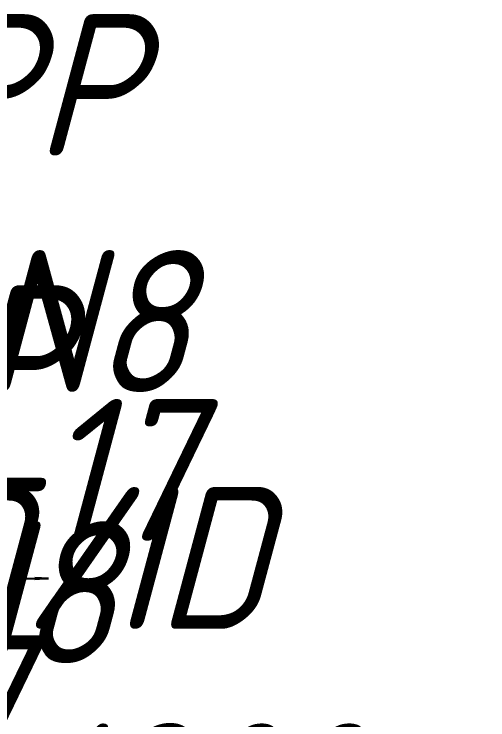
# Model space of a CAD drawing. Header units: millimetres. Extents: x 41097286 to 43803126, y 21258419 to 22595975.
# Drawn here: x 42611160 to 42615336, y 21651161 to 21657381 of the extents above; entities that cross this region are included whole.
import ezdxf

# ---------------------------------------------------------------- set-up
doc = ezdxf.new("R2010")
doc.units = ezdxf.units.MM
doc.styles.add('note', font='isocpeur.ttf', dxfattribs={"width": 0.9, "oblique": 15})

msp = doc.modelspace()

# ---------------------------------------------------------------- hatches: boundary and pattern name
h = msp.add_hatch()
h.set_pattern_fill('ANSI31', color=256, scale=0.053333)
h.set_pattern_definition([(45, (42539990.891769, 21402972.116702), (-0.00471404520791, 0.00471404520791), [])])
h.paths.add_polyline_path([(42611462.52, 21652405.664), (42611342.224, 21652405.664), (42611342.224, 21652398.458)])
h.paths.add_polyline_path([(42611342.224, 21652412.869), (42611342.224, 21652405.664), (42611462.52, 21652405.664)])

# ---------------------------------------------------------------- linework, layer by layer
for p, q in [((42611203.297, 21652405.664), (42611462.52, 21652405.664)), ((42611462.52, 21652405.664), (42611342.224, 21652412.869)), ((42611462.52, 21652405.664), (42611342.224, 21652398.458))]:
    msp.add_line(p, q)

# ---------------------------------------------------------------- texts
at = {"char_height": 1250, "style": 'note'}
for s, insert, width, attachment_point in [('PP SN8\\POD/ID 928/800\\Pсамотечная', (42611338.494, 21652588.522), 572.62087, 5), ('PP SN8\\POD/ID 928/800\\Pсамотечная', (42610687.423, 21650199.103), 572.62087, 5), ('\\pi2.0488e+005;PE-100 SDR-17\\P\\pi2.0674e+005;∅315x18.7\\P\\pi2.0673e+005;напорная', (42397632.191, 21653989.097), 420000, 1)]:
    msp.add_mtext(s, dxfattribs=dict(at, insert=insert, width=width, attachment_point=attachment_point))

doc.saveas('drawing.dxf')
